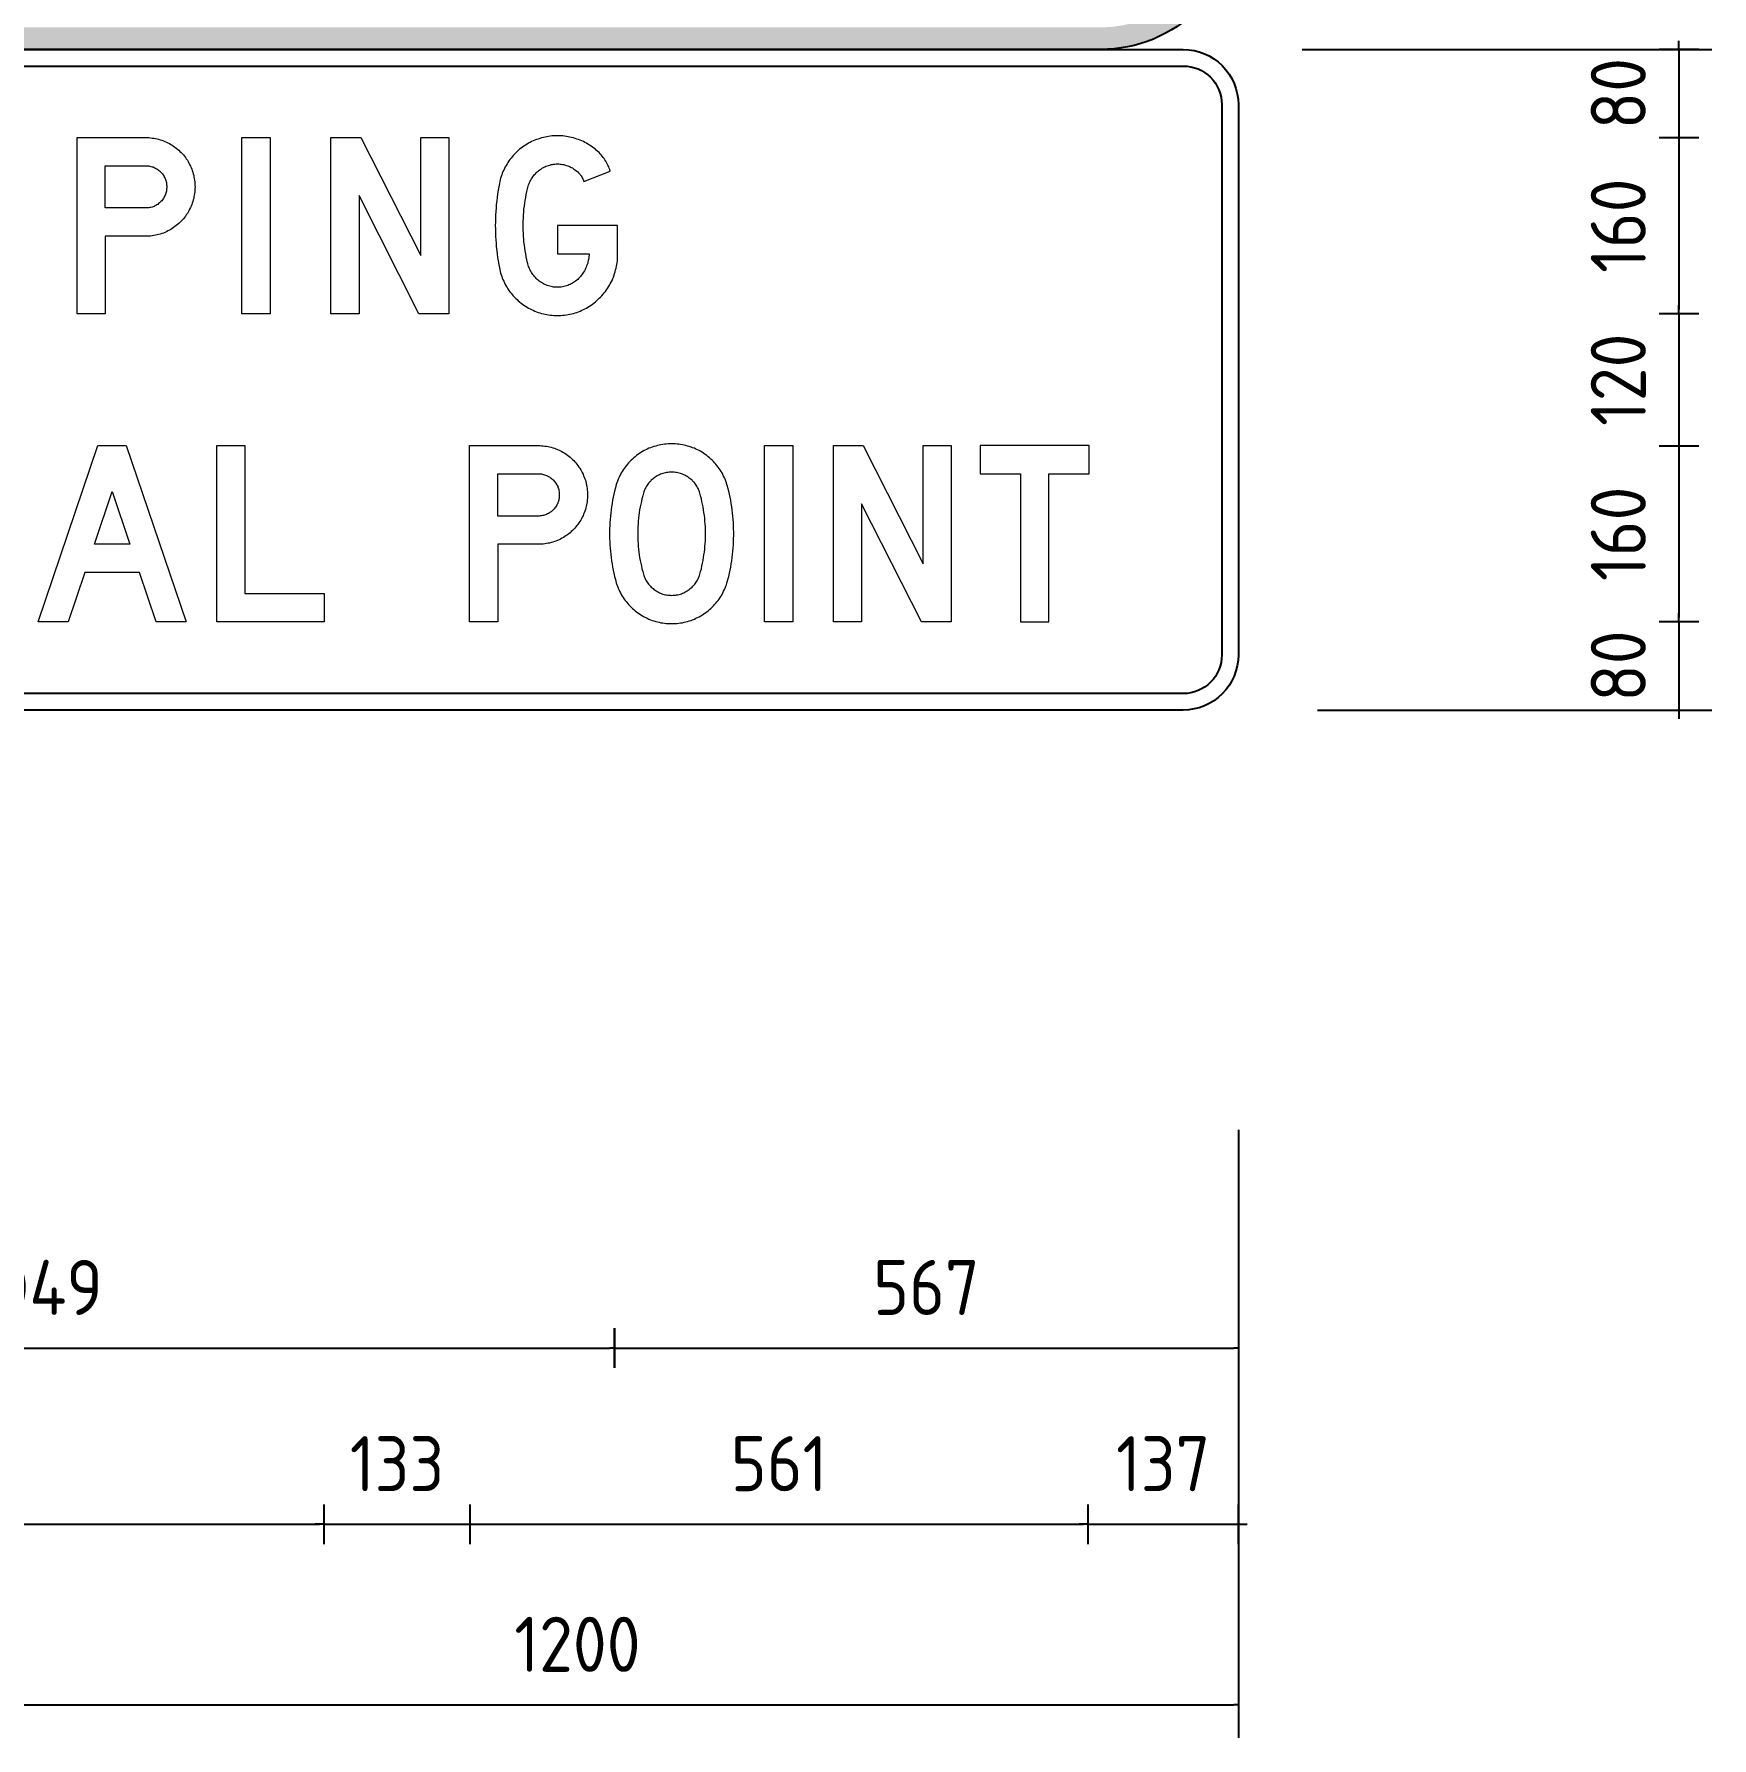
# Model space of a CAD drawing. Extents: x 0 to 420, y 0 to 297.
# Drawn here: x 195.6 to 271.8, y 129.9 to 207.3 of the extents above; entities that cross this region are included whole.
import ezdxf

# ---------------------------------------------------------------- set-up
doc = ezdxf.new("R2010")
doc.units = 0
doc.header["$LTSCALE"] = 0.3
doc.layers.get('0').update_dxf_attribs({"linetype": 'CONTINUOUS'})
doc.layers.get('DEFPOINTS').update_dxf_attribs({"linetype": 'CONTINUOUS'})
for name, color, linetype in [('BLUE', 162, 'CONTINUOUS'), ('L25', 1, 'CONTINUOUS'), ('T25', 1, 'CONTINUOUS')]:
    doc.layers.add(name, color=color, linetype=linetype)
doc.styles.add('ISO', font='iso.shx')
doc.dimstyles.new('SIGNSDIM', dxfattribs={"dimtxt": 2.5, "dimasz": 0.2, "dimexe": 1.5, "dimexo": 2, "dimgap": 1.5, "dimtad": 1, "dimdec": 4, "dimlfac": 20, "dimrnd": 1, "dimdsep": 46, "dimtxsty": 'ISO', "dimblk": 'SGNDIM', "dimcen": 2.5, "dimse2": 1, "dimadec": 0, "dimazin": 0, "dimtfac": 1, "dimtdec": 4, "dimtix": 1, "dimtmove": 0, "dimatfit": 3, "dimldrblk": 'SGNDIM', "dimfxl": 1, "dimtolj": 1, "dimtzin": 0, "dimarcsym": 0})

# ---------------------------------------------------------------- blocks, each defined once
blk = doc.blocks.new('SGNDIM')
for p, q in [((0, 4.5), (0, -4.5)), ((0, 0), (-1, 0))]:
    blk.add_line(p, q)
blk = doc.blocks.new('*D12')
at = {"layer": 'DEFPOINTS', "color": 0, "transparency": 16777216}
for p in [(190.286, 141.91), (250.291, 141.91), (250.291, 131.422)]:
    blk.add_point(p, dxfattribs=at)
at = {"layer": 'T25', "color": 0, "lineweight": -2, "transparency": 16777216}
for p, q in [((250.291, 139.91), (250.291, 129.922)), ((190.486, 131.422), (250.091, 131.422))]:
    blk.add_line(p, q, dxfattribs=at)
at = {"layer": 'T25', "color": 0, "lineweight": -2, "transparency": 16777216, "xscale": 0.2, "yscale": 0.2, "zscale": 0.2, "rotation": 180}
blk.add_blockref('SGNDIM', (190.286, 131.422), dxfattribs=at)
at = {"layer": 'T25', "color": 0, "lineweight": -2, "transparency": 16777216, "xscale": 0.2, "yscale": 0.2, "zscale": 0.2}
blk.add_blockref('SGNDIM', (250.291, 131.422), dxfattribs=at)
at = {"layer": 'T25', "color": 0, "transparency": 16777216, "insert": (220.289, 134.172), "char_height": 2.5, "attachment_point": 5, "style": 'ISO'}
blk.add_mtext('\\A1;1200', dxfattribs=at)
blk = doc.blocks.new('*D21')
at = {"layer": 'DEFPOINTS', "color": 0, "transparency": 16777216}
for p in [(264.365, 180.582), (251.891, 176.582), (270.291, 176.582)]:
    blk.add_point(p, dxfattribs=at)
at = {"layer": 'T25', "color": 0, "lineweight": -2, "transparency": 16777216}
for p, q in [((270.291, 180.782), (270.291, 180.982)), ((270.291, 180.582), (270.291, 176.582)), ((253.891, 176.582), (271.791, 176.582)), ((270.291, 176.382), (270.291, 176.182))]:
    blk.add_line(p, q, dxfattribs=at)
at = {"layer": 'T25', "color": 0, "lineweight": -2, "transparency": 16777216, "xscale": 0.2, "yscale": 0.2, "zscale": 0.2}
for p, rotation in [((270.291, 180.582), 270), ((270.291, 176.582), 90)]:
    blk.add_blockref('SGNDIM', p, dxfattribs=dict(at, rotation=rotation))
at = {"layer": 'T25', "color": 0, "transparency": 16777216, "insert": (267.541, 178.582), "char_height": 2.5, "attachment_point": 5, "rotation": 90, "style": 'ISO'}
blk.add_mtext('\\A1;80', dxfattribs=at)
blk = doc.blocks.new('*D22')
at = {"layer": 'DEFPOINTS', "color": 0, "transparency": 16777216}
for p in [(250.291, 188.582), (250.291, 180.582), (270.291, 180.582)]:
    blk.add_point(p, dxfattribs=at)
at = {"layer": 'T25', "color": 0, "lineweight": -2, "transparency": 16777216}
blk.add_line((270.291, 188.382), (270.291, 180.782), dxfattribs=at)
at = {"layer": 'T25', "color": 0, "lineweight": -2, "transparency": 16777216, "xscale": 0.2, "yscale": 0.2, "zscale": 0.2}
for p, rotation in [((270.291, 188.582), 90), ((270.291, 180.582), 270)]:
    blk.add_blockref('SGNDIM', p, dxfattribs=dict(at, rotation=rotation))
at = {"layer": 'T25', "color": 0, "transparency": 16777216, "insert": (267.541, 184.582), "char_height": 2.5, "attachment_point": 5, "rotation": 90, "style": 'ISO'}
blk.add_mtext('\\A1;160', dxfattribs=at)
blk = doc.blocks.new('*D23')
at = {"layer": 'DEFPOINTS', "color": 0, "transparency": 16777216}
for p in [(251.196, 206.568), (267.903, 202.568), (270.291, 202.568)]:
    blk.add_point(p, dxfattribs=at)
at = {"layer": 'T25', "color": 0, "lineweight": -2, "transparency": 16777216}
for p, q in [((253.196, 206.568), (271.791, 206.568)), ((270.291, 206.768), (270.291, 206.968)), ((270.291, 206.568), (270.291, 202.568)), ((270.291, 202.368), (270.291, 202.168))]:
    blk.add_line(p, q, dxfattribs=at)
at = {"layer": 'T25', "color": 0, "lineweight": -2, "transparency": 16777216, "xscale": 0.2, "yscale": 0.2, "zscale": 0.2}
for p, rotation in [((270.291, 206.568), 270), ((270.291, 202.568), 90)]:
    blk.add_blockref('SGNDIM', p, dxfattribs=dict(at, rotation=rotation))
at = {"layer": 'T25', "color": 0, "transparency": 16777216, "insert": (267.541, 204.568), "char_height": 2.5, "attachment_point": 5, "rotation": 90, "style": 'ISO'}
blk.add_mtext('\\A1;80', dxfattribs=at)
blk = doc.blocks.new('*D24')
at = {"layer": 'DEFPOINTS', "color": 0, "transparency": 16777216}
for p in [(254.137, 194.568), (254.137, 188.582), (270.291, 188.582)]:
    blk.add_point(p, dxfattribs=at)
at = {"layer": 'T25', "color": 0, "lineweight": -2, "transparency": 16777216}
for p, q in [((270.291, 194.768), (270.291, 194.968)), ((270.291, 194.568), (270.291, 188.582)), ((270.291, 188.382), (270.291, 188.182))]:
    blk.add_line(p, q, dxfattribs=at)
at = {"layer": 'T25', "color": 0, "lineweight": -2, "transparency": 16777216, "xscale": 0.2, "yscale": 0.2, "zscale": 0.2}
for p, rotation in [((270.291, 194.568), 270), ((270.291, 188.582), 90)]:
    blk.add_blockref('SGNDIM', p, dxfattribs=dict(at, rotation=rotation))
at = {"layer": 'T25', "color": 0, "transparency": 16777216, "insert": (267.541, 191.575), "char_height": 2.5, "attachment_point": 5, "rotation": 90, "style": 'ISO'}
blk.add_mtext('\\A1;120', dxfattribs=at)
blk = doc.blocks.new('*D25')
at = {"layer": 'DEFPOINTS', "color": 0, "transparency": 16777216}
for p in [(242.291, 202.568), (242.291, 194.568), (270.291, 194.568)]:
    blk.add_point(p, dxfattribs=at)
at = {"layer": 'T25', "color": 0, "lineweight": -2, "transparency": 16777216}
blk.add_line((270.291, 202.368), (270.291, 194.768), dxfattribs=at)
at = {"layer": 'T25', "color": 0, "lineweight": -2, "transparency": 16777216, "xscale": 0.2, "yscale": 0.2, "zscale": 0.2}
for p, rotation in [((270.291, 202.568), 90), ((270.291, 194.568), 270)]:
    blk.add_blockref('SGNDIM', p, dxfattribs=dict(at, rotation=rotation))
at = {"layer": 'T25', "color": 0, "transparency": 16777216, "insert": (267.541, 198.568), "char_height": 2.5, "attachment_point": 5, "rotation": 90, "style": 'ISO'}
blk.add_mtext('\\A1;160', dxfattribs=at)
blk = doc.blocks.new('*D26')
at = {"layer": 'DEFPOINTS', "color": 0, "transparency": 16777216}
for p in [(221.962, 159.529), (250.291, 159.529), (250.291, 147.622)]:
    blk.add_point(p, dxfattribs=at)
at = {"layer": 'T25', "color": 0, "lineweight": -2, "transparency": 16777216}
for p, q in [((250.291, 157.529), (250.291, 146.122)), ((222.162, 147.622), (250.091, 147.622))]:
    blk.add_line(p, q, dxfattribs=at)
at = {"layer": 'T25', "color": 0, "lineweight": -2, "transparency": 16777216, "xscale": 0.2, "yscale": 0.2, "zscale": 0.2, "rotation": 180}
blk.add_blockref('SGNDIM', (221.962, 147.622), dxfattribs=at)
at = {"layer": 'T25', "color": 0, "lineweight": -2, "transparency": 16777216, "xscale": 0.2, "yscale": 0.2, "zscale": 0.2}
blk.add_blockref('SGNDIM', (250.291, 147.622), dxfattribs=at)
at = {"layer": 'T25', "color": 0, "transparency": 16777216, "insert": (236.127, 150.372), "char_height": 2.5, "attachment_point": 5, "style": 'ISO'}
blk.add_mtext('\\A1;567', dxfattribs=at)
blk = doc.blocks.new('*D27')
at = {"layer": 'DEFPOINTS', "color": 0, "transparency": 16777216}
for p in [(169.52, 156.05), (221.962, 156.05), (221.962, 147.622)]:
    blk.add_point(p, dxfattribs=at)
at = {"layer": 'T25', "color": 0, "lineweight": -2, "transparency": 16777216}
blk.add_line((169.72, 147.622), (221.762, 147.622), dxfattribs=at)
at = {"layer": 'T25', "color": 0, "lineweight": -2, "transparency": 16777216, "xscale": 0.2, "yscale": 0.2, "zscale": 0.2, "rotation": 180}
blk.add_blockref('SGNDIM', (169.52, 147.622), dxfattribs=at)
at = {"layer": 'T25', "color": 0, "lineweight": -2, "transparency": 16777216, "xscale": 0.2, "yscale": 0.2, "zscale": 0.2}
blk.add_blockref('SGNDIM', (221.962, 147.622), dxfattribs=at)
at = {"layer": 'T25', "color": 0, "transparency": 16777216, "insert": (195.741, 150.372), "char_height": 2.5, "attachment_point": 5, "style": 'ISO'}
blk.add_mtext('\\A1;1049', dxfattribs=at)
blk = doc.blocks.new('*D29')
at = {"layer": 'DEFPOINTS', "color": 0, "transparency": 16777216}
for p in [(243.463, 151.185), (250.291, 151.185), (250.291, 139.622)]:
    blk.add_point(p, dxfattribs=at)
at = {"layer": 'T25', "color": 0, "lineweight": -2, "transparency": 16777216}
for p, q in [((250.291, 149.185), (250.291, 138.122)), ((243.263, 139.622), (243.063, 139.622)), ((243.463, 139.622), (250.291, 139.622)), ((250.491, 139.622), (250.691, 139.622))]:
    blk.add_line(p, q, dxfattribs=at)
at = {"layer": 'T25', "color": 0, "lineweight": -2, "transparency": 16777216, "xscale": 0.2, "yscale": 0.2, "zscale": 0.2}
blk.add_blockref('SGNDIM', (243.463, 139.622), dxfattribs=at)
at = {"layer": 'T25', "color": 0, "lineweight": -2, "transparency": 16777216, "xscale": 0.2, "yscale": 0.2, "zscale": 0.2, "rotation": 180}
blk.add_blockref('SGNDIM', (250.291, 139.622), dxfattribs=at)
at = {"layer": 'T25', "color": 0, "transparency": 16777216, "insert": (246.877, 142.372), "char_height": 2.5, "attachment_point": 5, "style": 'ISO'}
blk.add_mtext('\\A1;137', dxfattribs=at)
blk = doc.blocks.new('*D33')
at = {"layer": 'DEFPOINTS', "color": 0, "transparency": 16777216}
for p in [(215.416, 143.065), (243.463, 143.065), (243.463, 139.622)]:
    blk.add_point(p, dxfattribs=at)
at = {"layer": 'T25', "color": 0, "lineweight": -2, "transparency": 16777216}
blk.add_line((215.616, 139.622), (243.263, 139.622), dxfattribs=at)
at = {"layer": 'T25', "color": 0, "lineweight": -2, "transparency": 16777216, "xscale": 0.2, "yscale": 0.2, "zscale": 0.2, "rotation": 180}
blk.add_blockref('SGNDIM', (215.416, 139.622), dxfattribs=at)
at = {"layer": 'T25', "color": 0, "lineweight": -2, "transparency": 16777216, "xscale": 0.2, "yscale": 0.2, "zscale": 0.2}
blk.add_blockref('SGNDIM', (243.463, 139.622), dxfattribs=at)
at = {"layer": 'T25', "color": 0, "transparency": 16777216, "insert": (229.439, 142.372), "char_height": 2.5, "attachment_point": 5, "style": 'ISO'}
blk.add_mtext('\\A1;561', dxfattribs=at)
blk = doc.blocks.new('*D38')
at = {"layer": 'DEFPOINTS', "color": 0, "transparency": 16777216}
for p in [(208.778, 140.437), (215.416, 140.437), (215.416, 139.622)]:
    blk.add_point(p, dxfattribs=at)
at = {"layer": 'T25', "color": 0, "lineweight": -2, "transparency": 16777216}
for p, q in [((208.578, 139.622), (208.378, 139.622)), ((208.778, 139.622), (215.416, 139.622)), ((215.616, 139.622), (215.816, 139.622))]:
    blk.add_line(p, q, dxfattribs=at)
at = {"layer": 'T25', "color": 0, "lineweight": -2, "transparency": 16777216, "xscale": 0.2, "yscale": 0.2, "zscale": 0.2}
blk.add_blockref('SGNDIM', (208.778, 139.622), dxfattribs=at)
at = {"layer": 'T25', "color": 0, "lineweight": -2, "transparency": 16777216, "xscale": 0.2, "yscale": 0.2, "zscale": 0.2, "rotation": 180}
blk.add_blockref('SGNDIM', (215.416, 139.622), dxfattribs=at)
at = {"layer": 'T25', "color": 0, "transparency": 16777216, "insert": (212.097, 142.372), "char_height": 2.5, "attachment_point": 5, "style": 'ISO'}
blk.add_mtext('\\A1;133', dxfattribs=at)
blk = doc.blocks.new('*D41')
at = {"layer": 'DEFPOINTS', "color": 0, "transparency": 16777216}
for p in [(160.337, 145.569), (208.778, 145.569), (208.778, 139.622)]:
    blk.add_point(p, dxfattribs=at)
at = {"layer": 'T25', "color": 0, "lineweight": -2, "transparency": 16777216}
blk.add_line((160.537, 139.622), (208.578, 139.622), dxfattribs=at)
at = {"layer": 'T25', "color": 0, "lineweight": -2, "transparency": 16777216, "xscale": 0.2, "yscale": 0.2, "zscale": 0.2, "rotation": 180}
blk.add_blockref('SGNDIM', (160.337, 139.622), dxfattribs=at)
at = {"layer": 'T25', "color": 0, "lineweight": -2, "transparency": 16777216, "xscale": 0.2, "yscale": 0.2, "zscale": 0.2}
blk.add_blockref('SGNDIM', (208.778, 139.622), dxfattribs=at)
at = {"layer": 'T25', "color": 0, "transparency": 16777216, "insert": (184.557, 142.372), "char_height": 2.5, "attachment_point": 5, "style": 'ISO'}
blk.add_mtext('\\A1;969', dxfattribs=at)

msp = doc.modelspace()

# ---------------------------------------------------------------- hatches: boundary and pattern name
at = {"layer": 'BLUE'}
h = msp.add_hatch(color=256, dxfattribs=at)
edge = h.paths.add_edge_path(flags=16)
edge.add_line((101.2913013, 212.817902), (101.2913013, 235.317902))
edge.add_arc((106.5413013, 235.317902), 5.25, 90, 180, ccw=False)
edge.add_line((106.5413013, 240.567902), (244.0413013, 240.567902))
edge.add_arc((244.0413013, 235.317902), 5.25, 0, 90, ccw=False)
edge.add_line((249.2913013, 235.317902), (249.2913013, 212.817902))
edge.add_arc((244.0413013, 212.817902), 5.25, -90, 0, ccw=False)
edge.add_line((244.0413013, 207.567902), (106.5413013, 207.567902))
edge.add_arc((106.5413013, 212.817902), 5.25, 180, 270, ccw=False)
edge = h.paths.add_edge_path()
edge.add_line((100.2913013, 212.817902), (100.2913013, 235.317902))
edge.add_arc((106.5413013, 235.317902), 6.25, 90, 180, ccw=False)
edge.add_line((106.5413013, 241.567902), (244.0413013, 241.567902))
edge.add_arc((244.0413013, 235.317902), 6.25, 0, 90, ccw=False)
edge.add_line((250.2913013, 235.317902), (250.2913013, 212.817902))
edge.add_arc((244.0413013, 212.817902), 6.25, -90, 0, ccw=False)
edge.add_line((244.0413013, 206.567902), (106.5413013, 206.567902))
edge.add_arc((106.5413013, 212.817902), 6.25, 180, 270, ccw=False)

# ---------------------------------------------------------------- linework, layer by layer
for points in [[(100.2913013, 212.817902), (100.2913013, 235.317902, -0.4142135624), (106.5413013, 241.567902), (244.0413013, 241.567902, -0.4142135624), (250.2913013, 235.317902), (250.2913013, 212.817902, -0.4142135624), (244.0413013, 206.567902), (106.5413013, 206.567902, -0.4142135624)], [(101.0413013, 179.0823251), (101.0413013, 204.067902, -0.4142135624), (102.7913013, 205.817902), (247.7913013, 205.817902, -0.4142135624), (249.5413013, 204.067902), (249.5413013, 179.0823251, -0.4142135624), (247.7913013, 177.3323251), (102.7913013, 177.3323251, -0.4142135624)]]:
    msp.add_lwpolyline(points, format="xyb", close=True, dxfattribs=at)
at = {"layer": 'BLUE', "lineweight": 0}
for points in [[(220.5809093, 200.5711401), (221.7772514, 201.0509916), (221.7575315, 201.1167247), (221.7312383, 201.1824577), (221.704945, 201.2481908), (221.6720785, 201.3139239), (221.6392119, 201.3730837), (221.6063454, 201.4388168), (221.5734789, 201.4979765), (221.534039, 201.5571363), (221.4945992, 201.6162961), (221.4551593, 201.6688826), (221.4091462, 201.7280423), (221.363133, 201.7806288), (221.3171198, 201.8332153), (221.2711067, 201.8858017), (221.2185202, 201.9318149), (221.1593604, 201.9844014), (221.1002007, 202.0369878), (221.0344676, 202.0895743), (220.9687345, 202.1355875), (220.9030014, 202.1816006), (220.8372683, 202.2276138), (220.7649619, 202.2670536), (220.6992288, 202.3130668), (220.6269224, 202.3459333), (220.5546161, 202.3853732), (220.4823097, 202.4182397), (220.40343, 202.4511063), (220.3311236, 202.4773995), (220.2522439, 202.5036927), (220.1799375, 202.529986), (220.1010578, 202.5562792), (220.0221781, 202.5759991), (219.9432984, 202.5957191), (219.8644187, 202.6088657), (219.785539, 202.6220123), (219.700086, 202.6351589), (219.6212063, 202.6417322), (219.5423266, 202.6483055), (219.4634469, 202.6483055), (219.3779938, 202.6483055), (219.2991141, 202.6483055), (219.2202344, 202.6483055), (219.1413547, 202.6417322), (219.0559017, 202.6351589), (218.977022, 202.6220123), (218.8981423, 202.6088657), (218.8192626, 202.5957191), (218.7403829, 202.5759991), (218.6615032, 202.5562792), (218.5826235, 202.529986), (218.5103171, 202.5036927), (218.4314374, 202.4773995), (218.3525577, 202.4511063), (218.2802513, 202.4182397), (218.2079449, 202.3853732), (218.1356385, 202.3459333), (218.0633322, 202.3130668), (217.9975991, 202.2670536), (217.9252927, 202.2276138), (217.8595596, 202.1816006), (217.7938265, 202.1355875), (217.7280934, 202.0895743), (217.6623603, 202.0369878), (217.6032006, 201.9844014), (217.5440408, 201.9318149), (217.484881, 201.8792284), (217.4257212, 201.8200687), (217.3731348, 201.7609089), (217.3205483, 201.7017491), (217.2745351, 201.636016), (217.2219487, 201.5768562), (217.1759355, 201.5111232), (217.1299224, 201.4453901), (217.0904825, 201.379657), (217.0510426, 201.3073506), (217.0116028, 201.2416175), (216.9721629, 201.1693111), (216.9392964, 201.0970047), (216.9064299, 201.0246983), (216.8735633, 200.9523919), (216.8472701, 200.8735122), (216.8209769, 200.8012059), (216.8012569, 200.7223261), (216.7749637, 200.6500198), (216.7618171, 200.5711401), (216.7420972, 200.4922604), (216.7158039, 200.334501), (216.6895107, 200.1767415), (216.6632175, 200.0124088), (216.6434975, 199.8546494), (216.6237776, 199.69689), (216.6040577, 199.5391306), (216.5909111, 199.3747979), (216.5843377, 199.2170385), (216.5711911, 199.0527058), (216.5646178, 198.8949464), (216.5646178, 198.7306137), (216.5580445, 198.5728543), (216.5646178, 198.4085216), (216.5646178, 198.2507622), (216.5711911, 198.0864295), (216.5843377, 197.9286701), (216.5909111, 197.7709107), (216.6040577, 197.6065779), (216.6237776, 197.4488185), (216.6434975, 197.2844858), (216.6632175, 197.1267264), (216.6895107, 196.968967), (216.7158039, 196.8112076), (216.7420972, 196.6534482), (216.7618171, 196.5745685), (216.7749637, 196.4956888), (216.8012569, 196.4168091), (216.8209769, 196.3445027), (216.8472701, 196.265623), (216.8735633, 196.1933166), (216.9064299, 196.1210102), (216.9392964, 196.0487038), (216.9721629, 195.9763974), (217.0116028, 195.9040911), (217.0510426, 195.8317847), (217.0904825, 195.7660516), (217.1299224, 195.7003185), (217.1759355, 195.6345854), (217.2219487, 195.5688523), (217.2745351, 195.5031192), (217.3205483, 195.4439595), (217.3731348, 195.3847997), (217.4257212, 195.3256399), (217.484881, 195.2664801), (217.5440408, 195.2138937), (217.6032006, 195.1547339), (217.6623603, 195.1087207), (217.7280934, 195.0561343), (217.7938265, 195.0101211), (217.8595596, 194.9575346), (217.9252927, 194.9180948), (217.9975991, 194.8720816), (218.0633322, 194.8326418), (218.1356385, 194.7932019), (218.2079449, 194.7603354), (218.2802513, 194.7274688), (218.3525577, 194.6946023), (218.4314374, 194.6617358), (218.5103171, 194.6354425), (218.5826235, 194.6091493), (218.6615032, 194.5894294), (218.7403829, 194.5697094), (218.8192626, 194.5499895), (218.8981423, 194.5368429), (218.977022, 194.5236963), (219.0559017, 194.5105497), (219.1413547, 194.5039764), (219.2202344, 194.497403), (219.2991141, 194.4908297), (219.3779938, 194.4908297), (219.4634469, 194.4908297), (219.5423266, 194.497403), (219.6212063, 194.5039764), (219.700086, 194.5105497), (219.785539, 194.5236963), (219.8644187, 194.5368429), (219.9432984, 194.5499895), (220.0221781, 194.5697094), (220.1010578, 194.5894294), (220.1799375, 194.6091493), (220.2522439, 194.6354425), (220.3311236, 194.6617358), (220.40343, 194.6946023), (220.4823097, 194.7274688), (220.5546161, 194.7603354), (220.6269224, 194.7932019), (220.6992288, 194.8326418), (220.7649619, 194.8720816), (220.8372683, 194.9180948), (220.9030014, 194.9575346), (220.9687345, 195.0101211), (221.0344676, 195.0561343), (221.1002007, 195.1087207), (221.1593604, 195.1547339), (221.2185202, 195.2138937), (221.27768, 195.2730534), (221.3368398, 195.3322132), (221.3959995, 195.391373), (221.448586, 195.4571061), (221.5011725, 195.5162659), (221.5537589, 195.5819989), (221.6063454, 195.6543053), (221.6523586, 195.7200384), (221.6983717, 195.7923448), (221.7378116, 195.8646512), (221.7772514, 195.9369576), (221.8166913, 196.009264), (221.8561311, 196.0881437), (221.8889977, 196.1670234), (221.9218642, 196.2393298), (221.9481574, 196.3182095), (221.9744507, 196.3970892), (222.0007439, 196.4825422), (222.0204638, 196.5614219), (222.0401838, 196.6403016), (222.0599037, 196.7257546), (222.0730503, 196.8046343), (222.0861969, 196.8900873), (222.0993435, 196.968967), (222.0993435, 198.5728543), (219.3779938, 198.5728543), (219.3779938, 197.2910591), (220.8175484, 197.2910591), (220.8175484, 197.2318994), (220.8109751, 197.1661663), (220.8044018, 197.1070065), (220.7912552, 197.0412734), (220.7781085, 196.9821136), (220.7649619, 196.9229539), (220.7518153, 196.8637941), (220.7320954, 196.8046343), (220.7058021, 196.7454745), (220.6860822, 196.6863148), (220.659789, 196.627155), (220.6334958, 196.5745685), (220.6006292, 196.521982), (220.5677627, 196.4628223), (220.5348961, 196.4102358), (220.5020296, 196.3642226), (220.4625897, 196.3116362), (220.4231499, 196.265623), (220.38371, 196.2196099), (220.3376969, 196.1735967), (220.298257, 196.1341568), (220.2522439, 196.094717), (220.2062307, 196.0552771), (220.1602175, 196.0224106), (220.1076311, 195.9895441), (220.0616179, 195.9566775), (220.0090315, 195.9303843), (219.956445, 195.9040911), (219.8972852, 195.8777978), (219.8446987, 195.8580779), (219.785539, 195.838358), (219.7329525, 195.818638), (219.6737927, 195.8054914), (219.6146329, 195.7923448), (219.5554732, 195.7857715), (219.4963134, 195.7791982), (219.4371536, 195.7726249), (219.3779938, 195.7726249), (219.3188341, 195.7726249), (219.2596743, 195.7791982), (219.2005145, 195.7857715), (219.147928, 195.7923448), (219.0887683, 195.8054914), (219.0296085, 195.818638), (218.9704487, 195.838358), (218.9178623, 195.8580779), (218.8587025, 195.8777978), (218.806116, 195.9040911), (218.7535295, 195.9303843), (218.7009431, 195.9566775), (218.6549299, 195.9895441), (218.6023434, 196.0224106), (218.5563303, 196.0552771), (218.5103171, 196.094717), (218.464304, 196.1341568), (218.4182908, 196.1735967), (218.378851, 196.2130366), (218.3394111, 196.2590497), (218.2999713, 196.3050629), (218.2671047, 196.351076), (218.2342382, 196.4036625), (218.2013716, 196.4496757), (218.1685051, 196.5022621), (218.1422119, 196.5548486), (218.1159186, 196.6074351), (218.0961987, 196.6665948), (218.0699055, 196.7191813), (218.0501855, 196.7783411), (218.0370389, 196.8309275), (218.0238923, 196.8900873), (217.9910258, 197.0215535), (217.9647325, 197.159593), (217.9384393, 197.2910591), (217.9121461, 197.4225253), (217.8924261, 197.5605648), (217.8792795, 197.692031), (217.8595596, 197.8300704), (217.846413, 197.9615366), (217.8398397, 198.0995761), (217.8332664, 198.2310422), (217.826693, 198.3690817), (217.826693, 198.5071212), (217.826693, 198.6385874), (217.826693, 198.7766268), (217.8332664, 198.908093), (217.8398397, 199.0461325), (217.846413, 199.184172), (217.8595596, 199.3156381), (217.8792795, 199.4536776), (217.8924261, 199.5851438), (217.9121461, 199.71661), (217.9384393, 199.8546494), (217.9647325, 199.9861156), (217.9910258, 200.1175818), (218.0238923, 200.2490479), (218.0370389, 200.3082077), (218.0501855, 200.3673675), (218.0699055, 200.419954), (218.0961987, 200.4791137), (218.1159186, 200.5317002), (218.1422119, 200.5842867), (218.1685051, 200.6368731), (218.2013716, 200.6894596), (218.2342382, 200.7420461), (218.2671047, 200.7880592), (218.2999713, 200.8406457), (218.3394111, 200.8866589), (218.378851, 200.9260987), (218.4182908, 200.9721119), (218.464304, 201.0115517), (218.5103171, 201.0509916), (218.5563303, 201.0904314), (218.6023434, 201.123298), (218.6549299, 201.1561645), (218.7009431, 201.189031), (218.7535295, 201.2153243), (218.806116, 201.2416175), (218.8587025, 201.2679108), (218.9178623, 201.2876307), (218.9704487, 201.3073506), (219.0296085, 201.3204972), (219.0887683, 201.3402171), (219.147928, 201.3467905), (219.2005145, 201.3599371), (219.2596743, 201.3665104), (219.3188341, 201.3730837), (219.3779938, 201.3730837), (219.4371536, 201.3730837), (219.4963134, 201.3665104), (219.5554732, 201.3599371), (219.6146329, 201.3467905), (219.6737927, 201.3402171), (219.7329525, 201.3204972), (219.785539, 201.3073506), (219.8446987, 201.2876307), (219.8972852, 201.2679108), (219.956445, 201.2416175), (220.0090315, 201.2153243), (220.0616179, 201.189031), (220.1076311, 201.1561645), (220.1602175, 201.123298), (220.2062307, 201.0904314), (220.2522439, 201.0509916), (220.298257, 201.0115517), (220.3376969, 200.9721119), (220.3705634, 200.9392453), (220.40343, 200.8998055), (220.4297232, 200.8669389), (220.4560164, 200.8274991), (220.4823097, 200.7880592), (220.5086029, 200.7420461), (220.5283228, 200.7026062), (220.5480427, 200.6631664), (220.5611894, 200.6171532)], [(200.6835046, 198.0930028), (198.8429782, 198.0930028), (198.8429782, 194.5697094), (197.5677564, 194.5697094), (197.5677564, 202.5694258), (200.6835046, 202.5694258), (200.755811, 202.5694258), (200.8346907, 202.5694258), (200.9069971, 202.5628525), (200.9793035, 202.5497059), (201.0581832, 202.5431326), (201.1304896, 202.529986), (201.202796, 202.510266), (201.2751024, 202.4971194), (201.3474088, 202.4708262), (201.4197151, 202.4511063), (201.4920215, 202.424813), (201.5577546, 202.3985198), (201.630061, 202.3656533), (201.6957941, 202.3327867), (201.7615272, 202.2999202), (201.8272603, 202.2604803), (201.8929934, 202.2210405), (201.9521531, 202.1816006), (202.0113129, 202.1355875), (202.077046, 202.0961476), (202.1296325, 202.0435611), (202.1887922, 201.997548), (202.2413787, 201.9449615), (202.2939652, 201.8923751), (202.3465516, 201.8397886), (202.3991381, 201.7806288), (202.4451513, 201.721469), (202.4911644, 201.6623093), (202.5306043, 201.6031495), (202.5766174, 201.5374164), (202.6160573, 201.4782566), (202.6489238, 201.4125235), (202.6817904, 201.3467905), (202.7146569, 201.2744841), (202.7475235, 201.208751), (202.7738167, 201.1364446), (202.8001099, 201.0707115), (202.8264032, 200.9984051), (202.8461231, 200.9260987), (202.865843, 200.8537923), (202.8789896, 200.7814859), (202.8921362, 200.7026062), (202.9052829, 200.6302998), (202.9118562, 200.5579934), (202.9184295, 200.4791137), (202.9184295, 200.4068073), (202.9250028, 200.334501), (202.9184295, 200.2556212), (202.9184295, 200.1833149), (202.9118562, 200.1044352), (202.9052829, 200.0321288), (202.8921362, 199.9598224), (202.8789896, 199.887516), (202.865843, 199.8086363), (202.8461231, 199.7363299), (202.8264032, 199.6640235), (202.8001099, 199.5982904), (202.7738167, 199.525984), (202.7475235, 199.4536776), (202.7146569, 199.3879445), (202.6817904, 199.3222114), (202.6489238, 199.2499051), (202.6160573, 199.1907453), (202.5766174, 199.1250122), (202.5306043, 199.0592791), (202.4911644, 199.0001193), (202.4451513, 198.9409596), (202.3991381, 198.8817998), (202.3465516, 198.82264), (202.2939652, 198.7700535), (202.2413787, 198.7174671), (202.1887922, 198.6648806), (202.1296325, 198.6188674), (202.077046, 198.5728543), (202.0113129, 198.5268411), (201.9521531, 198.480828), (201.8929934, 198.4413881), (201.8272603, 198.4019483), (201.7615272, 198.3625084), (201.6957941, 198.3296419), (201.630061, 198.2967753), (201.5577546, 198.2639088), (201.4920215, 198.2376156), (201.4197151, 198.2113223), (201.3474088, 198.1916024), (201.2751024, 198.1718825), (201.202796, 198.1521625), (201.1304896, 198.1324426), (201.0581832, 198.119296), (200.9793035, 198.1127227), (200.9069971, 198.0995761), (200.8346907, 198.0930028), (200.755811, 198.0930028)], [(205.0481814, 202.5694258), (206.3299766, 202.5694258), (206.3299766, 194.5697094), (205.0481814, 194.5697094), (205.0481814, 202.5694258)], [(209.0973394, 202.5694258), (210.4580143, 202.5694258), (213.1727907, 197.2121794), (213.1727907, 202.5694258), (214.4545858, 202.5694258), (214.4545858, 194.5697094), (213.093911, 194.5697094), (210.3791346, 199.9335291), (210.3791346, 194.5697094), (209.0973394, 194.5697094), (209.0973394, 202.5694258)], [(200.6835046, 199.3747979), (198.8429782, 199.3747979), (198.8429782, 201.294204), (200.6835046, 201.294204), (200.7295178, 201.2876307), (200.7821042, 201.2876307), (200.8281174, 201.2810574), (200.8741305, 201.2744841), (200.926717, 201.2613374), (200.9727302, 201.2481908), (201.0187433, 201.2350442), (201.0647565, 201.2153243), (201.1041963, 201.1956044), (201.1502095, 201.1693111), (201.1896494, 201.1495912), (201.2356625, 201.123298), (201.2751024, 201.0904314), (201.3079689, 201.0641382), (201.3474088, 201.0312716), (201.3802753, 200.9918318), (201.4131418, 200.9589653), (201.4460084, 200.9195254), (201.4723016, 200.8800856), (201.4985948, 200.8406457), (201.5248881, 200.8012059), (201.544608, 200.7551927), (201.5643279, 200.7091795), (201.5840479, 200.6631664), (201.5971945, 200.6171532), (201.6103411, 200.5711401), (201.6234877, 200.5251269), (201.630061, 200.4791137), (201.6366343, 200.4265273), (201.6432076, 200.3805141), (201.6432076, 200.334501), (201.6432076, 200.2819145), (201.6366343, 200.2359013), (201.630061, 200.1833149), (201.6234877, 200.1373017), (201.6103411, 200.0912885), (201.5971945, 200.0452754), (201.5840479, 199.9992622), (201.5643279, 199.9532491), (201.544608, 199.9072359), (201.5248881, 199.8677961), (201.4985948, 199.8217829), (201.4723016, 199.782343), (201.4460084, 199.7429032), (201.4131418, 199.7034633), (201.3802753, 199.6705968), (201.3474088, 199.6311569), (201.3079689, 199.6048637), (201.2751024, 199.5719972), (201.2356625, 199.5391306), (201.1896494, 199.5128374), (201.1502095, 199.4931175), (201.1041963, 199.4668242), (201.0647565, 199.4471043), (201.0187433, 199.4273844), (200.9727302, 199.4142378), (200.926717, 199.4010912), (200.8741305, 199.3879445), (200.8281174, 199.3813712), (200.7821042, 199.3747979), (200.7295178, 199.3747979)], [(195.7995364, 180.5882824), (198.5208861, 188.5879987), (199.796108, 188.5879987), (202.5174577, 180.5882824), (201.1567828, 180.5882824), (200.4008523, 182.8297805), (197.922715, 182.8297805), (197.1602113, 180.5882824), (195.7995364, 180.5882824)], [(203.9109991, 188.5879987), (205.1862209, 188.5879987), (205.1862209, 181.8700775), (208.7818206, 181.8700775), (208.7818206, 180.5882824), (203.9109991, 180.5882824), (203.9109991, 188.5879987)], [(218.5037438, 184.1050024), (216.6697908, 184.1050024), (216.6697908, 180.5882824), (215.3879956, 180.5882824), (215.3879956, 188.5879987), (218.5037438, 188.5879987), (218.5826235, 188.5879987), (218.6549299, 188.5814254), (218.7272363, 188.5748521), (218.806116, 188.5682788), (218.8784224, 188.5551322), (218.9507288, 188.5419856), (219.0230352, 188.528839), (219.0953416, 188.509119), (219.167648, 188.4893991), (219.2399544, 188.4631059), (219.3122608, 188.443386), (219.3779938, 188.4105194), (219.4503002, 188.3842262), (219.5160333, 188.3513596), (219.5817664, 188.3119198), (219.6474995, 188.2790532), (219.7132326, 188.2396134), (219.7723923, 188.2001735), (219.8381254, 188.1541604), (219.8972852, 188.1081472), (219.956445, 188.0621341), (220.0090315, 188.0095476), (220.0616179, 187.9635344), (220.1207777, 187.9043747), (220.1667909, 187.8517882), (220.2193773, 187.7992017), (220.2653905, 187.740042), (220.3114036, 187.6808822), (220.3574168, 187.6151491), (220.3968567, 187.5559893), (220.4362965, 187.4902562), (220.469163, 187.4245231), (220.5086029, 187.3587901), (220.5414694, 187.293057), (220.5677627, 187.2207506), (220.5940559, 187.1550175), (220.6203491, 187.0827111), (220.6466424, 187.0104047), (220.6663623, 186.9380983), (220.6860822, 186.8657919), (220.6992288, 186.7934855), (220.7123755, 186.7211791), (220.7255221, 186.6488728), (220.7320954, 186.569993), (220.7386687, 186.4976867), (220.745242, 186.418807), (220.745242, 186.3465006), (220.745242, 186.2741942), (220.7386687, 186.1953145), (220.7320954, 186.1230081), (220.7255221, 186.0507017), (220.7123755, 185.971822), (220.6992288, 185.8995156), (220.6860822, 185.8272092), (220.6663623, 185.7549028), (220.6466424, 185.6825964), (220.6203491, 185.61029), (220.5940559, 185.5379836), (220.5677627, 185.4722505), (220.5414694, 185.3999441), (220.5086029, 185.3342111), (220.469163, 185.268478), (220.4362965, 185.2027449), (220.3968567, 185.1370118), (220.3574168, 185.077852), (220.3114036, 185.0121189), (220.2653905, 184.9529592), (220.2193773, 184.9003727), (220.1667909, 184.8412129), (220.1207777, 184.7886265), (220.0616179, 184.73604), (220.0090315, 184.6834535), (219.956445, 184.6308671), (219.8972852, 184.5848539), (219.8381254, 184.5388407), (219.7723923, 184.4994009), (219.7132326, 184.4533877), (219.6474995, 184.4139479), (219.5817664, 184.3810813), (219.5160333, 184.3416415), (219.4503002, 184.3087749), (219.3779938, 184.2824817), (219.3122608, 184.2561885), (219.2399544, 184.2298952), (219.167648, 184.203602), (219.0953416, 184.1838821), (219.0230352, 184.1641622), (218.9507288, 184.1510155), (218.8784224, 184.1378689), (218.806116, 184.1247223), (218.7272363, 184.118149), (218.6549299, 184.1115757), (218.5826235, 184.1050024)], [(222.0073172, 186.6685927), (221.9678774, 186.5239799), (221.9350108, 186.3859404), (221.9087176, 186.2413276), (221.8824244, 186.1032881), (221.8561311, 185.9586754), (221.8364112, 185.8140626), (221.8166913, 185.6694498), (221.7969714, 185.524837), (221.7838247, 185.3802242), (221.7706781, 185.2356114), (221.7575315, 185.0909986), (221.7509582, 184.9463859), (221.7443849, 184.8017731), (221.7443849, 184.6571603), (221.7443849, 184.5125475), (221.7443849, 184.3679347), (221.7509582, 184.2233219), (221.7575315, 184.0787091), (221.7706781, 183.9340964), (221.7838247, 183.7894836), (221.7969714, 183.6448708), (221.8166913, 183.500258), (221.8364112, 183.3622185), (221.8561311, 183.2176057), (221.8824244, 183.072993), (221.9087176, 182.9283802), (221.9350108, 182.7903407), (221.9678774, 182.6457279), (222.0073172, 182.5076884), (222.0270371, 182.4288087), (222.0467571, 182.349929), (222.0730503, 182.2710493), (222.0993435, 182.1987429), (222.1322101, 182.1198632), (222.1650766, 182.0475568), (222.1979432, 181.9752504), (222.237383, 181.902944), (222.2768229, 181.8306377), (222.3162627, 181.7583313), (222.3622759, 181.6925982), (222.408289, 181.6202918), (222.4543022, 181.5545587), (222.5068887, 181.4953989), (222.5594751, 181.4296658), (222.6120616, 181.3705061), (222.6646481, 181.3113463), (222.7238078, 181.2521865), (222.7829676, 181.1930267), (222.8421274, 181.1404403), (222.9078605, 181.0878538), (222.9735936, 181.0418406), (223.0327533, 180.9892542), (223.1050597, 180.943241), (223.1707928, 180.9038012), (223.2430992, 180.857788), (223.3154056, 180.8183482), (223.387712, 180.7789083), (223.4600184, 180.7460418), (223.5323248, 180.7131752), (223.6112045, 180.6803087), (223.6835109, 180.6540154), (223.7623906, 180.6277222), (223.8412703, 180.6080023), (223.92015, 180.5882824), (223.9990297, 180.5685624), (224.0779094, 180.5488425), (224.1567891, 180.5356959), (224.2356688, 180.5291226), (224.3211218, 180.515976), (224.4000015, 180.5094027), (224.4788812, 180.5094027), (224.5643342, 180.5094027), (224.6432139, 180.5094027), (224.7286669, 180.5094027), (224.8075466, 180.515976), (224.8864263, 180.5291226), (224.9718793, 180.5356959), (225.050759, 180.5488425), (225.1296387, 180.5685624), (225.2085184, 180.5882824), (225.2873981, 180.6080023), (225.3662778, 180.6277222), (225.4451575, 180.6540154), (225.5174639, 180.6803087), (225.5963436, 180.7131752), (225.66865, 180.7460418), (225.7409564, 180.7789083), (225.8132628, 180.8183482), (225.8855692, 180.857788), (225.9578756, 180.9038012), (226.0236087, 180.943241), (226.0893418, 180.9892542), (226.1550749, 181.0418406), (226.2208079, 181.0878538), (226.2799677, 181.1404403), (226.3457008, 181.1930267), (226.4048606, 181.2521865), (226.457447, 181.3113463), (226.5166068, 181.3705061), (226.5691933, 181.4296658), (226.6217798, 181.4953989), (226.6743662, 181.5545587), (226.7203794, 181.6202918), (226.7663925, 181.6925982), (226.8058324, 181.7583313), (226.8518456, 181.8306377), (226.8912854, 181.902944), (226.9241519, 181.9752504), (226.9635918, 182.0475568), (226.9964583, 182.1198632), (227.0227516, 182.1987429), (227.0490448, 182.2710493), (227.075338, 182.349929), (227.1016313, 182.4288087), (227.1213512, 182.5076884), (227.1542177, 182.6457279), (227.1870843, 182.7903407), (227.2199508, 182.9283802), (227.2462441, 183.072993), (227.2725373, 183.2176057), (227.2922572, 183.3622185), (227.3119771, 183.500258), (227.3316971, 183.6448708), (227.3448437, 183.7894836), (227.3579903, 183.9340964), (227.3645636, 184.0787091), (227.3777102, 184.2233219), (227.3777102, 184.3679347), (227.3842835, 184.5125475), (227.3842835, 184.6571603), (227.3777102, 184.8017731), (227.3777102, 184.9463859), (227.3645636, 185.0909986), (227.3579903, 185.2356114), (227.3448437, 185.3802242), (227.3316971, 185.524837), (227.3119771, 185.6694498), (227.2922572, 185.8140626), (227.2725373, 185.9586754), (227.2462441, 186.1032881), (227.2199508, 186.2413276), (227.1870843, 186.3859404), (227.1542177, 186.5239799), (227.1213512, 186.6685927), (227.1016313, 186.7474724), (227.075338, 186.8263521), (227.0490448, 186.8986585), (227.0227516, 186.9775382), (226.9964583, 187.0564179), (226.9635918, 187.1287243), (226.9241519, 187.2010307), (226.8912854, 187.2733371), (226.8518456, 187.3456434), (226.8058324, 187.4179498), (226.7663925, 187.4836829), (226.7203794, 187.549416), (226.6743662, 187.6151491), (226.6217798, 187.6808822), (226.5691933, 187.7466153), (226.5166068, 187.805775), (226.457447, 187.8649348), (226.4048606, 187.9240946), (226.3457008, 187.9766811), (226.2799677, 188.0358408), (226.2208079, 188.081854), (226.1550749, 188.1344405), (226.0893418, 188.1804536), (226.0236087, 188.2264668), (225.9578756, 188.2724799), (225.8855692, 188.3119198), (225.8132628, 188.3579329), (225.7409564, 188.3907995), (225.66865, 188.4302393), (225.5963436, 188.4631059), (225.5174639, 188.4893991), (225.4451575, 188.5156924), (225.3662778, 188.5419856), (225.2873981, 188.5682788), (225.2085184, 188.5879987), (225.1296387, 188.6077187), (225.050759, 188.6208653), (224.9718793, 188.6340119), (224.8864263, 188.6471585), (224.8075466, 188.6537318), (224.7286669, 188.6603051), (224.6432139, 188.6668784), (224.5643342, 188.6668784), (224.4788812, 188.6668784), (224.4000015, 188.6603051), (224.3211218, 188.6537318), (224.2356688, 188.6471585), (224.1567891, 188.6340119), (224.0779094, 188.6208653), (223.9990297, 188.6077187), (223.92015, 188.5879987), (223.8412703, 188.5682788), (223.7623906, 188.5419856), (223.6835109, 188.5156924), (223.6112045, 188.4893991), (223.5323248, 188.4631059), (223.4600184, 188.4302393), (223.387712, 188.3907995), (223.3154056, 188.3579329), (223.2430992, 188.3119198), (223.1707928, 188.2724799), (223.1050597, 188.2264668), (223.0327533, 188.1804536), (222.9735936, 188.1344405), (222.9078605, 188.081854), (222.8421274, 188.0358408), (222.7829676, 187.9766811), (222.7238078, 187.9240946), (222.6646481, 187.8649348), (222.6120616, 187.805775), (222.5594751, 187.7466153), (222.5068887, 187.6808822), (222.4543022, 187.6151491), (222.408289, 187.549416), (222.3622759, 187.4836829), (222.3162627, 187.4179498), (222.2768229, 187.3456434), (222.237383, 187.2733371), (222.1979432, 187.2010307), (222.1650766, 187.1287243), (222.1322101, 187.0564179), (222.0993435, 186.9775382), (222.0730503, 186.8986585), (222.0467571, 186.8263521), (222.0270371, 186.7474724)], [(228.7778249, 188.5879987), (230.0596201, 188.5879987), (230.0596201, 180.5882824), (228.7778249, 180.5882824), (228.7778249, 188.5879987)], [(231.9067198, 188.5879987), (233.2608213, 188.5879987), (235.982171, 183.224179), (235.982171, 188.5879987), (237.2573928, 188.5879987), (237.2573928, 180.5882824), (235.9032913, 180.5882824), (233.1819416, 185.9455287), (233.1819416, 180.5882824), (231.9067198, 180.5882824), (231.9067198, 188.5879987)], [(238.5654812, 188.5879987), (238.5654812, 187.3062036), (240.4060076, 187.3062036), (240.4060076, 180.5882824), (241.6812294, 180.5882824), (241.6812294, 187.3062036), (243.5217558, 187.3062036), (243.5217558, 188.5879987), (238.5654812, 188.5879987)], [(218.5037438, 185.3867975), (216.6697908, 185.3867975), (216.6697908, 187.3062036), (218.5037438, 187.3062036), (218.5563303, 187.3062036), (218.6023434, 187.2996303), (218.6483566, 187.2996303), (218.7009431, 187.2864837), (218.7469562, 187.2799104), (218.7929694, 187.2667637), (218.8389825, 187.2470438), (218.8849957, 187.2273239), (218.9310089, 187.207604), (218.9704487, 187.187884), (219.0164619, 187.1615908), (219.0559017, 187.1352976), (219.0953416, 187.1090043), (219.1282081, 187.0761378), (219.167648, 187.0432713), (219.2005145, 187.0104047), (219.2333811, 186.9709649), (219.2662476, 186.9380983), (219.2925408, 186.8986585), (219.3188341, 186.8526453), (219.3451273, 186.8132055), (219.3648472, 186.7737656), (219.3911405, 186.7277525), (219.4042871, 186.6817393), (219.424007, 186.6357261), (219.4371536, 186.589713), (219.4437269, 186.5436998), (219.4568735, 186.4911133), (219.4568735, 186.4451002), (219.4634469, 186.3925137), (219.4634469, 186.3465006), (219.4634469, 186.3004874), (219.4568735, 186.2479009), (219.4568735, 186.2018878), (219.4437269, 186.1558746), (219.4371536, 186.1032881), (219.424007, 186.057275), (219.4042871, 186.0112618), (219.3911405, 185.9652487), (219.3648472, 185.9258088), (219.3451273, 185.8797957), (219.3188341, 185.8403558), (219.2925408, 185.7943427), (219.2662476, 185.7549028), (219.2333811, 185.7220363), (219.2005145, 185.6825964), (219.167648, 185.6497299), (219.1282081, 185.6168633), (219.0953416, 185.5839968), (219.0559017, 185.5577035), (219.0164619, 185.5314103), (218.9704487, 185.5051171), (218.9310089, 185.4853972), (218.8849957, 185.4656772), (218.8389825, 185.4459573), (218.7929694, 185.4328107), (218.7469562, 185.4196641), (218.7009431, 185.4065175), (218.6483566, 185.3999441), (218.6023434, 185.3933708), (218.5563303, 185.3867975)], [(223.2825391, 186.4253803), (223.2496725, 186.3004874), (223.216806, 186.1755945), (223.1905127, 186.0507017), (223.1576462, 185.9258088), (223.1379263, 185.800916), (223.111633, 185.6760231), (223.0919131, 185.5511302), (223.0787665, 185.4196641), (223.0590466, 185.2947712), (223.0459, 185.163305), (223.0393267, 185.0384122), (223.0327533, 184.906946), (223.02618, 184.7820531), (223.02618, 184.650587), (223.02618, 184.5256941), (223.02618, 184.394228), (223.0327533, 184.2627618), (223.0393267, 184.1378689), (223.0459, 184.0064028), (223.0590466, 183.8815099), (223.0787665, 183.756617), (223.0919131, 183.6251509), (223.111633, 183.500258), (223.1379263, 183.3753651), (223.1576462, 183.243899), (223.1905127, 183.1190061), (223.216806, 182.9941133), (223.2496725, 182.8692204), (223.2825391, 182.7443275), (223.302259, 182.6917411), (223.3219789, 182.6391546), (223.3416988, 182.5865681), (223.3679921, 182.5339817), (223.3942853, 182.4813952), (223.4205785, 182.435382), (223.4534451, 182.3893689), (223.4863116, 182.3367824), (223.5191782, 182.2907692), (223.558618, 182.2513294), (223.5980579, 182.2053162), (223.6374977, 182.1658764), (223.6769376, 182.1264365), (223.7229507, 182.09357), (223.7623906, 182.0541301), (223.8084037, 182.0212636), (223.8609902, 181.9883971), (223.9070034, 181.9621038), (223.9595898, 181.9358106), (224.0121763, 181.9095174), (224.0647628, 181.8897974), (224.1173492, 181.8635042), (224.1699357, 181.8503576), (224.2225222, 181.8306377), (224.2816819, 181.817491), (224.3342684, 181.8109177), (224.3934282, 181.7977711), (224.4460147, 181.7911978), (224.5051744, 181.7911978), (224.5643342, 181.7846245), (224.623494, 181.7911978), (224.6760805, 181.7911978), (224.7352402, 181.7977711), (224.7878267, 181.8109177), (224.8469865, 181.817491), (224.8995729, 181.8306377), (224.9587327, 181.8503576), (225.0113192, 181.8635042), (225.0639057, 181.8897974), (225.1164921, 181.9095174), (225.1690786, 181.9358106), (225.2150917, 181.9621038), (225.2676782, 181.9883971), (225.3136914, 182.0212636), (225.3597045, 182.0541301), (225.4057177, 182.09357), (225.4517309, 182.1264365), (225.4911707, 182.1658764), (225.5306106, 182.2053162), (225.5700504, 182.2513294), (225.6094903, 182.2907692), (225.6423568, 182.3367824), (225.6752233, 182.3893689), (225.7015166, 182.435382), (225.7343831, 182.4813952), (225.7606764, 182.5339817), (225.7803963, 182.5865681), (225.8066895, 182.6391546), (225.8264094, 182.6917411), (225.8395561, 182.7443275), (225.8789959, 182.8692204), (225.9118624, 182.9941133), (225.9381557, 183.1190061), (225.9644489, 183.243899), (225.9907421, 183.3753651), (226.0104621, 183.500258), (226.030182, 183.6251509), (226.0499019, 183.756617), (226.0630485, 183.8815099), (226.0761952, 184.0064028), (226.0893418, 184.1378689), (226.0959151, 184.2627618), (226.1024884, 184.394228), (226.1024884, 184.5256941), (226.1024884, 184.650587), (226.1024884, 184.7820531), (226.0959151, 184.906946), (226.0893418, 185.0384122), (226.0761952, 185.163305), (226.0630485, 185.2947712), (226.0499019, 185.4196641), (226.030182, 185.5511302), (226.0104621, 185.6760231), (225.9907421, 185.800916), (225.9644489, 185.9258088), (225.9381557, 186.0507017), (225.9118624, 186.1755945), (225.8789959, 186.3004874), (225.8395561, 186.4253803), (225.8264094, 186.48454), (225.8066895, 186.5371265), (225.7803963, 186.589713), (225.7606764, 186.6422994), (225.7343831, 186.6883126), (225.7015166, 186.7408991), (225.6752233, 186.7869122), (225.6423568, 186.8329254), (225.6094903, 186.8789385), (225.5700504, 186.9249517), (225.5306106, 186.9643916), (225.4911707, 187.0104047), (225.4517309, 187.0432713), (225.4057177, 187.0827111), (225.3597045, 187.1155777), (225.3136914, 187.1550175), (225.2676782, 187.1813107), (225.2150917, 187.2141773), (225.1690786, 187.2404705), (225.1164921, 187.2667637), (225.0639057, 187.2864837), (225.0113192, 187.3062036), (224.9587327, 187.3259235), (224.8995729, 187.3390701), (224.8469865, 187.3522168), (224.7878267, 187.3653634), (224.7352402, 187.3719367), (224.6760805, 187.37851), (224.623494, 187.3850833), (224.5643342, 187.3850833), (224.5051744, 187.3850833), (224.4460147, 187.37851), (224.3934282, 187.3719367), (224.3342684, 187.3653634), (224.2816819, 187.3522168), (224.2225222, 187.3390701), (224.1699357, 187.3259235), (224.1173492, 187.3062036), (224.0647628, 187.2864837), (224.0121763, 187.2667637), (223.9595898, 187.2404705), (223.9070034, 187.2141773), (223.8609902, 187.1813107), (223.8084037, 187.1550175), (223.7623906, 187.1155777), (223.7229507, 187.0827111), (223.6769376, 187.0432713), (223.6374977, 187.0104047), (223.5980579, 186.9643916), (223.558618, 186.9249517), (223.5191782, 186.8789385), (223.4863116, 186.8329254), (223.4534451, 186.7869122), (223.4205785, 186.7408991), (223.3942853, 186.6883126), (223.3679921, 186.6422994), (223.3416988, 186.589713), (223.3219789, 186.5371265), (223.302259, 186.48454)], [(199.9604407, 184.1050024), (198.3631267, 184.1050024), (199.158497, 186.50426), (199.9604407, 184.1050024)]]:
    msp.add_lwpolyline(points, close=True, dxfattribs=at)
at = {"layer": 'L25'}
msp.add_lwpolyline([(100.2913013, 179.0823251), (100.2913013, 204.067902, -0.4142135624), (102.7913013, 206.567902), (247.7913013, 206.567902, -0.4142135624), (250.2913013, 204.067902), (250.2913013, 179.0823251, -0.4142135624), (247.7913013, 176.5823251), (102.7913013, 176.5823251, -0.4142135624)], format="xyb", close=True, dxfattribs=at)

# ---------------------------------------------------------------- dimensions: what is measured, and where the dimension line sits
at = {"layer": 'T25'}
dim = msp.add_linear_dim(base=(270.2913013, 202.567902), p1=(251.1962585, 206.567902), p2=(267.9032416, 202.567902), angle=90, dimstyle='SIGNSDIM', dxfattribs=at)
dim.commit()
dim.dimension.update_dxf_attribs({"geometry": '*D23', "text_midpoint": (267.5413013, 204.567902)})
for base, p1, p2, override, picture, middle in [((270.2913013, 194.567902), (242.2913013, 202.567902), (242.2913013, 194.567902), {"dimse1": 1}, '*D25', (267.5413013, 198.567902)), ((270.2913013, 188.5823251), (254.1374552, 194.567902), (254.1374552, 188.5823251), {"dimse1": 1}, '*D24', (267.5413013, 191.5751135)), ((270.2913013, 180.5823251), (250.2913013, 188.5823251), (250.2913013, 180.5823251), {"dimse1": 1}, '*D22', (267.5413013, 184.5823251)), ((270.2913013, 176.5823251), (264.3653754, 180.5823251), (251.8908279, 176.5823251), {"dimse1": 1, "dimse2": 0}, '*D21', (267.5413013, 178.5823251))]:
    dim = msp.add_linear_dim(base=base, p1=p1, p2=p2, angle=90, dimstyle='SIGNSDIM', override=override, dxfattribs=at)
    dim.commit()
    dim.dimension.update_dxf_attribs({"geometry": picture, "text_midpoint": middle})
for base, p1, p2, override, picture, middle in [((250.2913013, 147.6224483), (221.9621536, 159.528888), (250.2913013, 159.528888), {"dimse1": 1, "dimse2": 0}, '*D26', (236.1267274, 150.3724483)), ((221.9621536, 147.6224483), (169.5201081, 156.0498783), (221.9621536, 156.0498783), {"dimse1": 1}, '*D27', (195.7411309, 150.3724483)), ((250.2913013, 139.6224483), (243.4627786, 151.1853225), (250.2913013, 151.1853225), {"dimse1": 1, "dimse2": 0}, '*D29', (246.8770399, 142.3724483)), ((208.7777786, 139.6224483), (160.3366422, 145.5689208), (208.7777786, 145.5689208), {"dimse1": 1}, '*D41', (184.5572104, 142.3724483)), ((215.4161877, 139.6224483), (208.7777786, 140.4373573), (215.4161877, 140.4373573), {"dimse1": 1}, '*D38', (212.0969831, 142.3724483)), ((243.4627786, 139.6224483), (215.4161877, 143.0653544), (243.4627786, 143.0653544), {"dimse1": 1}, '*D33', (229.4394831, 142.3724483)), ((250.2913013, 131.4223965), (190.2861917, 141.9104011), (250.2913013, 141.9104011), {"dimse1": 1, "dimse2": 0}, '*D12', (220.2887465, 134.1723965))]:
    dim = msp.add_linear_dim(base=base, p1=p1, p2=p2, dimstyle='SIGNSDIM', override=override, dxfattribs=at)
    dim.commit()
    dim.dimension.update_dxf_attribs({"geometry": picture, "text_midpoint": middle})

doc.saveas('drawing.dxf')
